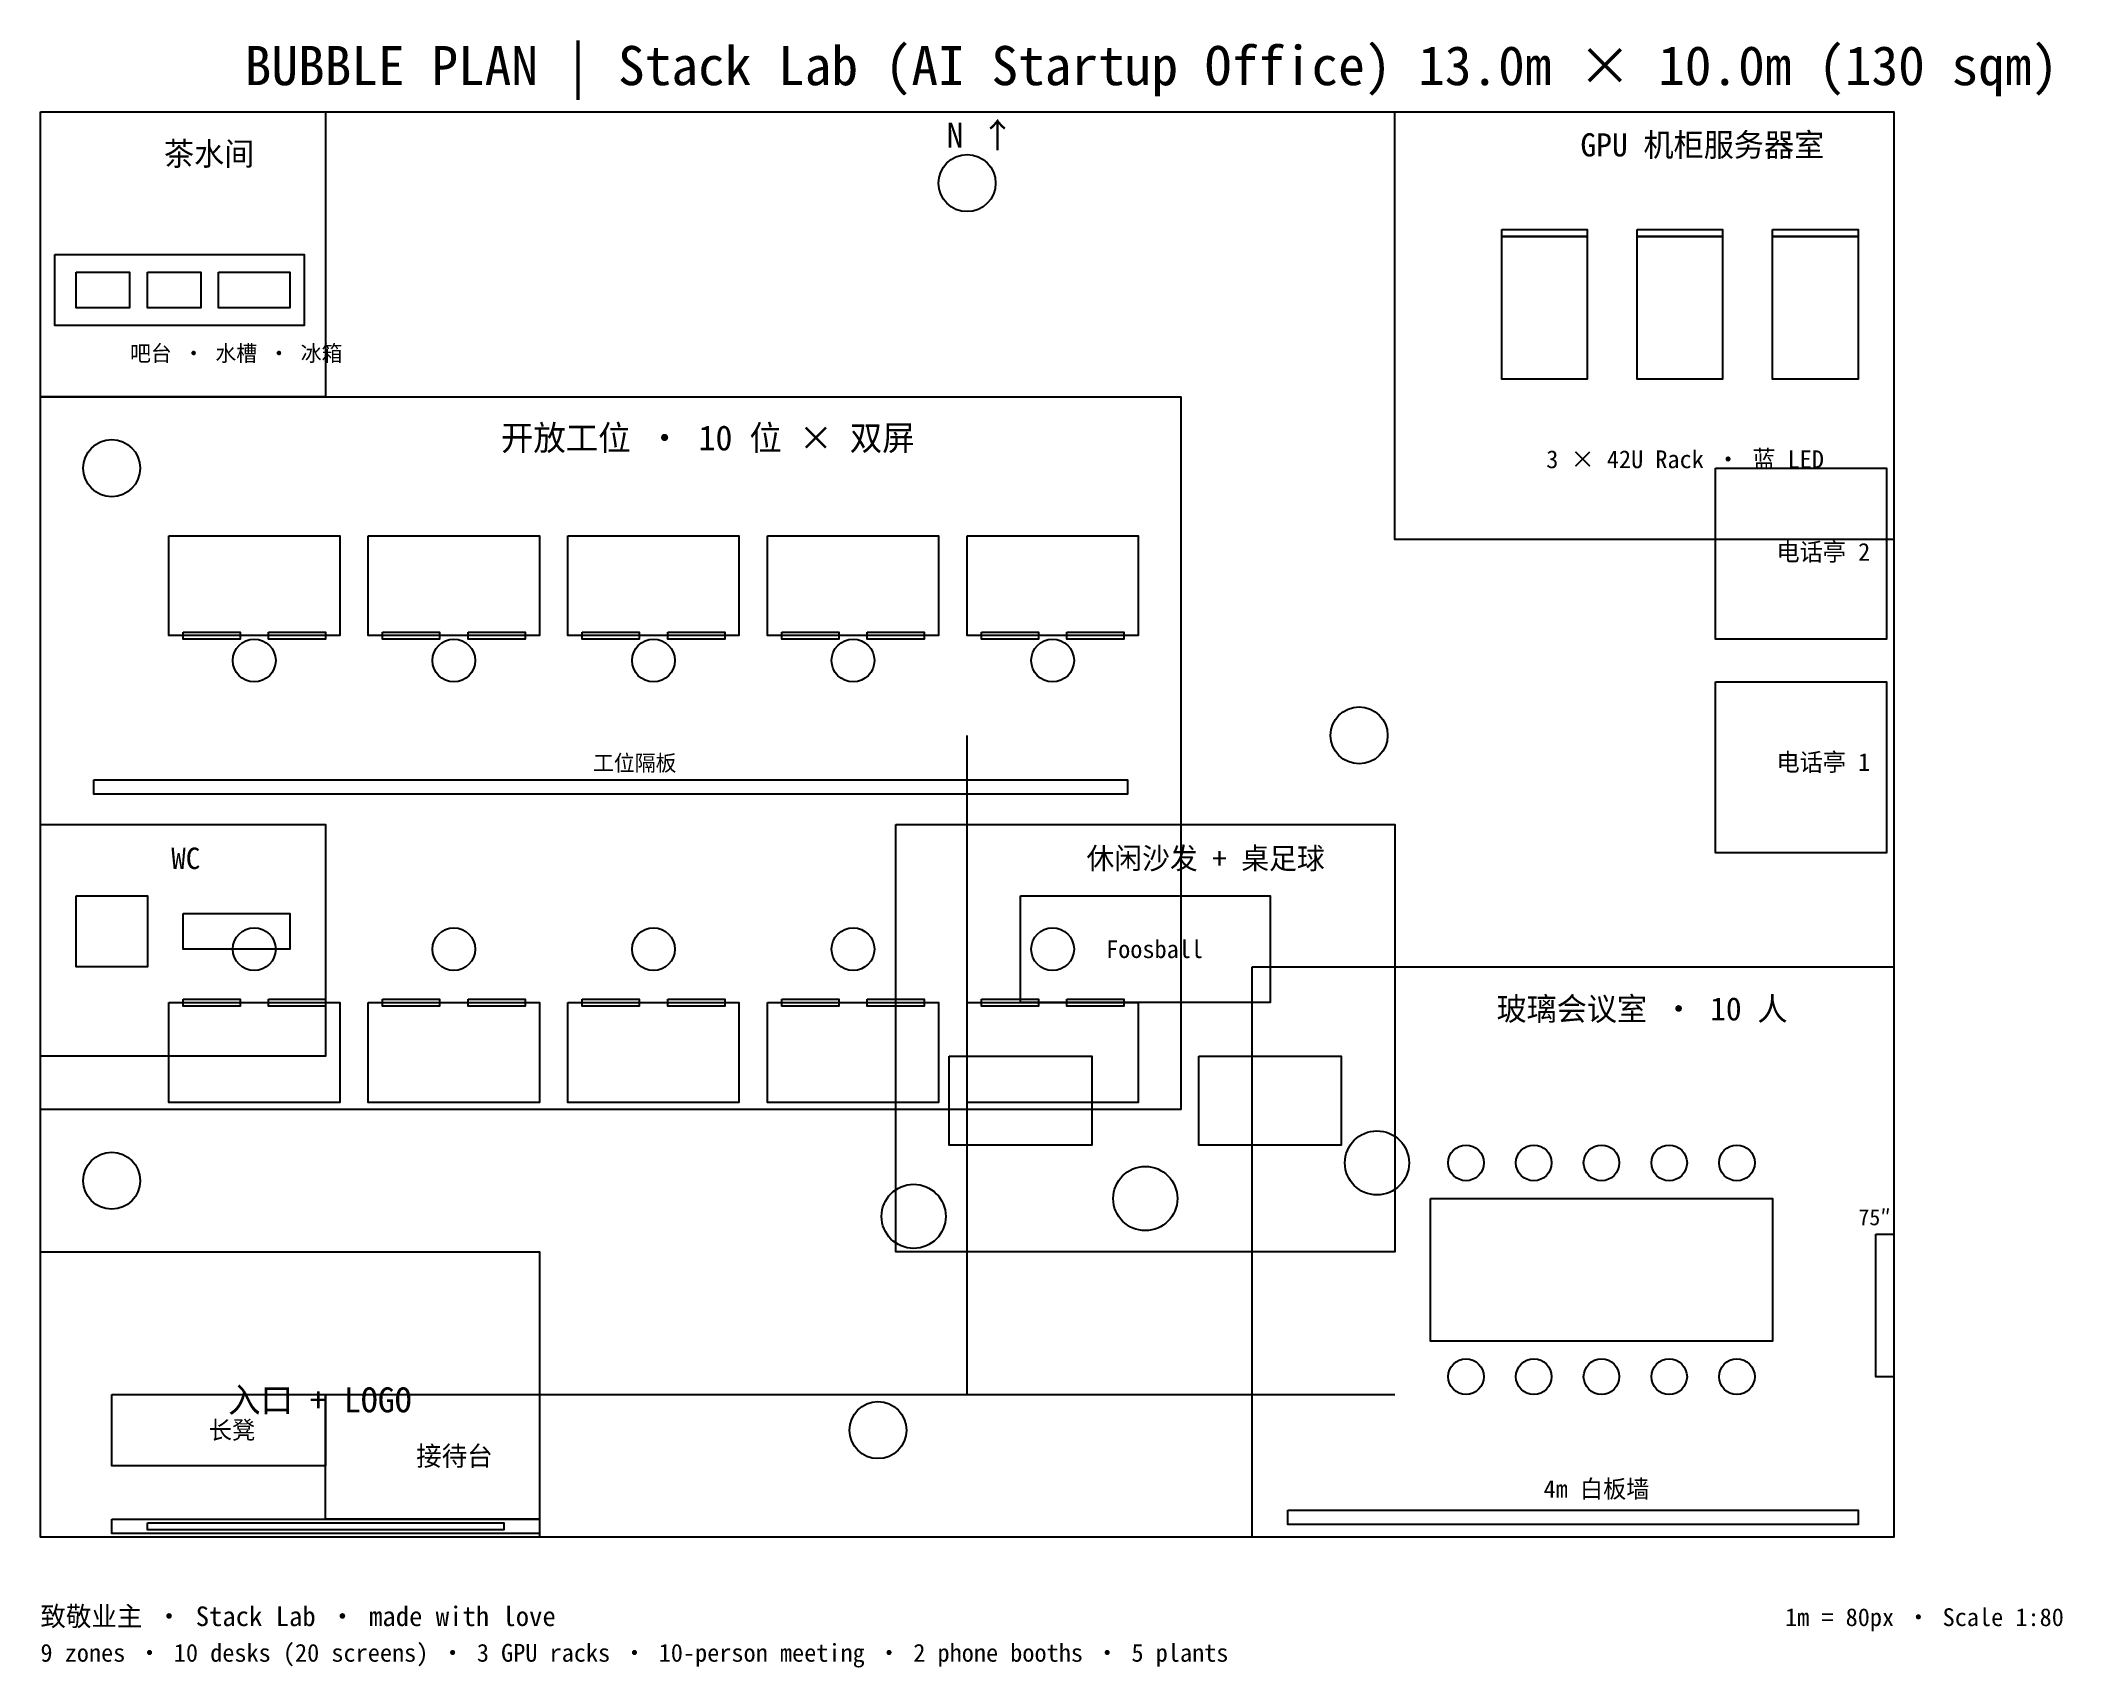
# Model space of a CAD drawing. Header units: metres. Extents: x 150 to 1285, y 27 to 940.
import ezdxf

# ---------------------------------------------------------------- set-up
doc = ezdxf.new("R2010")
doc.units = ezdxf.units.M
doc.layers.add('Layer 1', color=7, linetype='Continuous')

msp = doc.modelspace()

# ---------------------------------------------------------------- linework, layer by layer
at = {"layer": 'Layer 1'}
for p, q in [((670, 180), (670, 550)), ((430, 180), (910, 180))]:
    msp.add_line(p, q, dxfattribs=at)
for points in [[(150, 900), (1190, 900), (1190, 100), (150, 100)], [(150, 900), (310, 900), (310, 740), (150, 740)], [(910, 900), (1190, 900), (1190, 660), (910, 660)], [(970, 834), (1018, 834), (1018, 830), (970, 830)], [(970, 830), (1018, 830), (1018, 750), (970, 750)], [(1046, 834), (1094, 834), (1094, 830), (1046, 830)], [(1046, 830), (1094, 830), (1094, 750), (1046, 750)], [(1122, 834), (1170, 834), (1170, 830), (1122, 830)], [(1122, 830), (1170, 830), (1170, 750), (1122, 750)], [(158, 820), (298, 820), (298, 780), (158, 780)], [(170, 810), (200, 810), (200, 790), (170, 790)], [(210, 810), (240, 810), (240, 790), (210, 790)], [(250, 810), (290, 810), (290, 790), (250, 790)], [(150, 740), (790, 740), (790, 340), (150, 340)], [(1090, 700), (1186, 700), (1186, 604), (1090, 604)], [(222, 662), (318, 662), (318, 606), (222, 606)], [(334, 662), (430, 662), (430, 606), (334, 606)], [(446, 662), (542, 662), (542, 606), (446, 606)], [(558, 662), (654, 662), (654, 606), (558, 606)], [(670, 662), (766, 662), (766, 606), (670, 606)], [(230, 608), (262, 608), (262, 604), (230, 604)], [(278, 608), (310, 608), (310, 604), (278, 604)], [(342, 608), (374, 608), (374, 604), (342, 604)], [(390, 608), (422, 608), (422, 604), (390, 604)], [(454, 608), (486, 608), (486, 604), (454, 604)], [(502, 608), (534, 608), (534, 604), (502, 604)], [(566, 608), (598, 608), (598, 604), (566, 604)], [(614, 608), (646, 608), (646, 604), (614, 604)], [(678, 608), (710, 608), (710, 604), (678, 604)], [(726, 608), (758, 608), (758, 604), (726, 604)], [(1090, 580), (1186, 580), (1186, 484), (1090, 484)], [(180, 525), (760, 525), (760, 517), (180, 517)], [(150, 500), (310, 500), (310, 370), (150, 370)], [(630, 500), (910, 500), (910, 260), (630, 260)], [(170, 460), (210, 460), (210, 420), (170, 420)], [(700, 460), (840, 460), (840, 400), (700, 400)], [(230, 450), (290, 450), (290, 430), (230, 430)], [(830, 420), (1190, 420), (1190, 100), (830, 100)], [(222, 400), (318, 400), (318, 344), (222, 344)], [(230, 402), (262, 402), (262, 398), (230, 398)], [(278, 402), (310, 402), (310, 398), (278, 398)], [(334, 400), (430, 400), (430, 344), (334, 344)], [(342, 402), (374, 402), (374, 398), (342, 398)], [(390, 402), (422, 402), (422, 398), (390, 398)], [(446, 400), (542, 400), (542, 344), (446, 344)], [(454, 402), (486, 402), (486, 398), (454, 398)], [(502, 402), (534, 402), (534, 398), (502, 398)], [(558, 400), (654, 400), (654, 344), (558, 344)], [(566, 402), (598, 402), (598, 398), (566, 398)], [(614, 402), (646, 402), (646, 398), (614, 398)], [(670, 400), (766, 400), (766, 344), (670, 344)], [(678, 402), (710, 402), (710, 398), (678, 398)], [(726, 402), (758, 402), (758, 398), (726, 398)], [(660, 370), (740, 370), (740, 320), (660, 320)], [(800, 370), (880, 370), (880, 320), (800, 320)], [(930, 290), (1122, 290), (1122, 210), (930, 210)], [(1180, 270), (1190, 270), (1190, 190), (1180, 190)], [(150, 260), (430, 260), (430, 100), (150, 100)], [(190, 180), (310, 180), (310, 140), (190, 140)], [(310, 180), (430, 180), (430, 110), (310, 110)], [(850, 115), (1170, 115), (1170, 107), (850, 107)], [(190, 110), (430, 110), (430, 102), (190, 102)], [(210, 108), (410, 108), (410, 104), (210, 104)]]:
    msp.add_lwpolyline(points, close=True, dxfattribs=at)
for centre, radius in [((670, 860), 16), ((190, 700), 16), ((270, 592), 12), ((382, 592), 12), ((494, 592), 12), ((606, 592), 12), ((718, 592), 12), ((890, 550), 16), ((270, 430), 12), ((382, 430), 12), ((494, 430), 12), ((606, 430), 12), ((718, 430), 12), ((900, 310), 18), ((950, 310), 10), ((988, 310), 10), ((1026, 310), 10), ((1064, 310), 10), ((1102, 310), 10), ((190, 300), 16), ((770, 290), 18), ((640, 280), 18), ((950, 190), 10), ((988, 190), 10), ((1026, 190), 10), ((1064, 190), 10), ((1102, 190), 10), ((620, 160), 16)]:
    msp.add_circle(centre, radius, dxfattribs=at)

# ---------------------------------------------------------------- texts
for s, height, p in [('BUBBLE PLAN | Stack Lab (AI Startup Office) 13.0m × 10.0m (130 sqm)', 22, (264.6, 915)), ('N ↑', 14, (658.5, 880)), ('GPU 机柜服务器室', 13, (1014.2, 875)), ('茶水间', 13, (219.3, 870)), ('吧台 · 水槽 · 冰箱', 9, (200.3, 760)), ('开放工位 · 10 位 × 双屏', 14, (408.4, 710)), ('3 × 42U Rack · 蓝 LED', 10, (995, 700)), ('电话亭 2', 10, (1124.2, 648)), ('工位隔板', 9, (460.1, 530)), ('电话亭 1', 10, (1124.2, 530)), ('休闲沙发 + 桌足球', 12, (737, 475)), ('WC', 12, (223.4, 475)), ('Foosball', 10, (748, 425)), ('玻璃会议室 · 10 人', 13, (967.1, 390)), ('75″', 9, (1170.2, 275)), ('入口 + LOGO', 14, (255.3, 170)), ('长凳', 10, (244.5, 155)), ('接待台', 11, (360.9, 140)), ('4m 白板墙', 10, (993.5, 122)), ('致敬业主 · Stack Lab · made with love', 11, (150, 50)), ('1m = 80px · Scale 1:80', 10, (1129, 50)), ('9 zones · 10 desks (20 screens) · 3 GPU racks · 10-person meeting · 2 phone booths · 5 plants', 10, (150, 30))]:
    msp.add_text(s, height=height, dxfattribs=at).set_placement(p)

doc.saveas('drawing.dxf')
